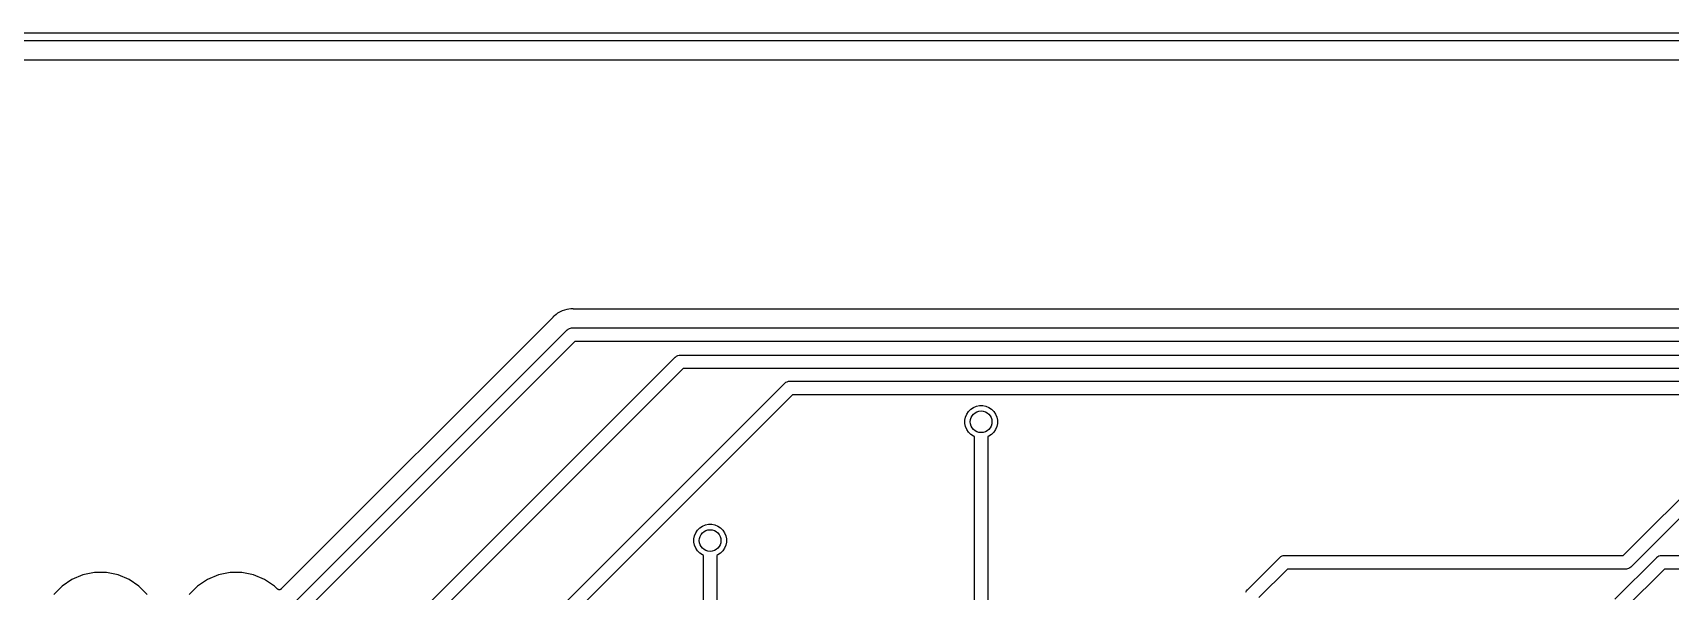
# Model space of a CAD drawing. Extents: x 3.36 to 8.33, y -5.94 to -3.6.
# Drawn here: x 4.37 to 5.56, y -4.005 to -3.599 of the extents above; entities that cross this region are included whole.
import ezdxf

# ---------------------------------------------------------------- set-up
doc = ezdxf.new("R2010")
doc.units = 0
doc.header["$MEASUREMENT"] = 0
doc.layers.add('BLACK', color=7, linetype='CONTINUOUS')

msp = doc.modelspace()

# ---------------------------------------------------------------- linework, layer by layer
at = {"layer": 'BLACK', "linetype": 'CONTINUOUS'}
for p, q in [((3.36629, -3.59941), (8.32663, -3.59941)), ((8.32382, -3.60531), (3.36909, -3.60531)), ((3.38484, -3.61909), (8.30807, -3.61909)), ((4.74787, -3.80639), (4.55057, -4.00369)), ((4.74792, -3.80633), (4.74787, -3.80639)), ((4.74798, -3.80627), (4.74792, -3.80633)), ((4.748, -3.80625), (4.74798, -3.80627)), ((4.74852, -3.80561), (4.748, -3.80625)), ((4.74916, -3.80509), (4.74852, -3.80561)), ((4.7503, -3.80415), (4.74916, -3.80509)), ((4.74916, -3.80509), (4.74916, -3.80509)), ((4.75031, -3.80415), (4.7503, -3.80415)), ((4.75137, -3.80327), (4.75031, -3.80415)), ((4.75462, -3.80154), (4.75137, -3.80327)), ((4.75815, -3.80047), (4.75462, -3.80154)), ((4.76099, -3.80019), (4.75815, -3.80047)), ((4.76181, -3.80011), (4.76099, -3.80019)), ((4.76263, -3.80019), (4.76181, -3.80011)), ((4.76272, -3.80019), (4.76263, -3.80019)), ((4.7628, -3.8002), (4.76272, -3.80019)), ((4.76283, -3.8002), (4.7628, -3.8002)), ((7.33757, -3.8002), (4.76283, -3.8002)), ((4.54666, -4.02709), (4.75816, -3.81559)), ((4.75816, -3.81559), (4.75831, -3.8154)), ((4.75831, -3.8154), (4.7585, -3.81525)), ((4.7585, -3.81525), (4.75906, -3.81479)), ((4.75906, -3.81479), (4.75992, -3.81433)), ((4.75992, -3.81433), (4.76085, -3.81405)), ((4.76085, -3.81405), (4.76157, -3.81398)), ((4.76157, -3.81398), (4.76181, -3.81395)), ((4.76157, -3.81398), (4.76157, -3.81398)), ((4.76181, -3.81395), (4.76205, -3.81398)), ((4.76205, -3.81398), (7.33834, -3.81398)), ((4.76385, -3.82382), (4.54878, -4.03888)), ((7.33654, -3.82382), (4.76385, -3.82382)), ((4.64508, -4.02709), (4.8369, -3.83527)), ((4.8369, -3.83527), (4.83705, -3.83509)), ((4.83705, -3.83509), (4.83724, -3.83493)), ((4.83724, -3.83493), (4.8378, -3.83447)), ((4.8378, -3.83447), (4.83866, -3.83401)), ((4.83866, -3.83401), (4.83959, -3.83373)), ((4.83959, -3.83373), (4.84031, -3.83366)), ((4.84031, -3.83366), (4.84055, -3.83364)), ((4.84031, -3.83366), (4.84031, -3.83366)), ((4.84055, -3.83364), (4.84079, -3.83366)), ((4.84079, -3.83366), (7.25566, -3.83366)), ((4.84259, -3.8435), (4.64721, -4.03888)), ((7.25387, -3.8435), (4.84259, -3.8435)), ((4.91632, -3.85428), (4.91648, -3.85409)), ((4.91648, -3.85409), (4.91666, -3.85394)), ((4.91666, -3.85394), (4.91722, -3.85348)), ((4.91722, -3.85348), (4.91808, -3.85302)), ((4.91808, -3.85302), (4.91901, -3.85274)), ((4.91901, -3.85274), (4.91973, -3.85267)), ((4.91973, -3.85267), (4.91997, -3.85264)), ((4.91973, -3.85267), (4.91973, -3.85267)), ((4.91997, -3.85264), (4.92021, -3.85267)), ((4.92021, -3.85267), (7.18412, -3.85267)), ((4.74351, -4.02709), (4.91632, -3.85428)), ((4.92201, -3.86251), (4.74564, -4.03888)), ((7.18232, -3.86251), (4.92201, -3.86251)), ((5.0477, -3.87875), (5.04859, -3.8766)), ((5.04859, -3.8766), (5.04988, -3.87466)), ((5.04988, -3.87466), (5.05153, -3.87302)), ((5.05153, -3.87302), (5.05346, -3.87173)), ((5.05346, -3.87173), (5.05561, -3.87084)), ((5.05561, -3.87084), (5.05789, -3.87038)), ((5.05789, -3.87038), (5.06022, -3.87038)), ((5.06022, -3.87038), (5.0625, -3.87084)), ((5.0625, -3.87084), (5.06465, -3.87173)), ((5.06465, -3.87173), (5.06658, -3.87302)), ((5.06658, -3.87302), (5.06823, -3.87466)), ((5.06823, -3.87466), (5.06952, -3.8766)), ((5.06952, -3.8766), (5.07041, -3.87875)), ((5.04724, -3.88103), (5.0477, -3.87875)), ((5.04724, -3.88336), (5.04724, -3.88103)), ((5.0477, -3.88564), (5.04724, -3.88336)), ((5.04859, -3.88779), (5.0477, -3.88564)), ((5.04988, -3.88972), (5.04859, -3.88779)), ((5.05153, -3.89137), (5.04988, -3.88972)), ((5.06823, -3.88972), (5.06658, -3.89137)), ((5.06952, -3.88779), (5.06823, -3.88972)), ((5.07041, -3.88564), (5.06952, -3.88779)), ((5.07041, -3.87875), (5.07087, -3.88103)), ((5.07087, -3.88336), (5.07041, -3.88564)), ((5.07087, -3.88103), (5.07087, -3.88336)), ((5.52552, -3.97933), (5.62627, -3.87858)), ((5.63196, -3.88681), (5.53121, -3.98756)), ((5.05346, -3.89266), (5.05153, -3.89137)), ((5.05413, -3.89294), (5.05346, -3.89266)), ((5.05413, -3.89914), (5.05413, -3.89294)), ((5.05413, -4.08064), (5.05413, -3.89914)), ((5.05413, -3.89914), (5.05413, -3.89914)), ((5.06465, -3.89266), (5.06398, -3.89294)), ((5.06398, -3.89294), (5.06398, -4.08244)), ((5.06658, -3.89137), (5.06465, -3.89266)), ((4.85174, -3.96291), (4.85303, -3.96097)), ((4.85303, -3.96097), (4.85468, -3.95933)), ((4.85468, -3.95933), (4.85661, -3.95804)), ((4.85661, -3.95804), (4.85876, -3.95715)), ((4.85876, -3.95715), (4.86104, -3.95669)), ((4.86104, -3.95669), (4.86337, -3.95669)), ((4.86337, -3.95669), (4.86565, -3.95715)), ((4.86565, -3.95715), (4.8678, -3.95804)), ((4.8678, -3.95804), (4.86973, -3.95933)), ((4.86973, -3.95933), (4.87138, -3.96097)), ((4.87138, -3.96097), (4.87267, -3.96291)), ((4.85039, -3.96734), (4.85085, -3.96506)), ((4.85039, -3.96967), (4.85039, -3.96734)), ((4.85085, -3.97195), (4.85039, -3.96967)), ((4.85085, -3.96506), (4.85174, -3.96291)), ((4.85174, -3.9741), (4.85085, -3.97195)), ((4.87267, -3.96291), (4.87356, -3.96506)), ((4.87356, -3.97195), (4.87267, -3.9741)), ((4.87356, -3.96506), (4.87402, -3.96734)), ((4.87402, -3.96967), (4.87356, -3.97195)), ((4.87402, -3.96734), (4.87402, -3.96967)), ((4.85303, -3.97603), (4.85174, -3.9741)), ((4.85468, -3.97768), (4.85303, -3.97603)), ((4.85661, -3.97897), (4.85468, -3.97768)), ((4.85728, -3.97925), (4.85661, -3.97897)), ((4.85728, -4.09639), (4.85728, -3.97925)), ((4.8678, -3.97897), (4.86713, -3.97925)), ((4.86713, -3.97925), (4.86713, -4.09818)), ((4.86973, -3.97768), (4.8678, -3.97897)), ((4.87138, -3.97603), (4.86973, -3.97768)), ((4.87267, -3.9741), (4.87138, -3.97603)), ((5.2526, -4.00422), (5.27588, -3.98094)), ((5.27588, -3.98094), (5.27603, -3.98076)), ((5.27603, -3.98076), (5.27622, -3.9806)), ((5.27622, -3.9806), (5.27678, -3.98014)), ((5.27622, -3.9806), (5.27622, -3.9806)), ((5.27678, -3.98014), (5.27764, -3.97968)), ((5.27764, -3.97968), (5.27856, -3.9794)), ((5.27856, -3.9794), (5.27929, -3.97933)), ((5.27929, -3.97933), (5.27953, -3.97931)), ((5.27929, -3.97933), (5.27929, -3.97933)), ((5.27953, -3.97931), (5.27977, -3.97933)), ((5.27977, -3.97933), (5.52552, -3.97933)), ((5.51947, -4.01116), (5.54968, -3.98094)), ((5.54968, -3.98094), (5.54984, -3.98076)), ((5.54984, -3.98076), (5.55003, -3.9806)), ((5.55003, -3.9806), (5.55059, -3.98014)), ((5.55059, -3.98014), (5.55144, -3.97968)), ((5.55144, -3.97968), (5.55237, -3.9794)), ((5.55237, -3.9794), (5.55309, -3.97933)), ((5.55309, -3.97933), (5.55333, -3.97931)), ((5.55309, -3.97933), (5.55309, -3.97933)), ((5.55333, -3.97931), (5.55358, -3.97933)), ((5.55358, -3.97933), (5.91922, -3.97933)), ((4.3986, -3.99678), (4.39143, -4.00157)), ((4.40656, -3.99348), (4.3986, -3.99678)), ((4.41502, -3.9918), (4.40656, -3.99348)), ((4.42365, -3.9918), (4.41502, -3.9918)), ((4.4321, -3.99348), (4.42365, -3.9918)), ((4.44007, -3.99678), (4.4321, -3.99348)), ((4.44724, -4.00157), (4.44007, -3.99678)), ((4.49702, -3.99678), (4.48985, -4.00157)), ((4.50499, -3.99348), (4.49702, -3.99678)), ((4.51345, -3.9918), (4.50499, -3.99348)), ((4.52207, -3.9918), (4.51345, -3.9918)), ((4.53053, -3.99348), (4.52207, -3.9918)), ((4.5385, -3.99678), (4.53053, -3.99348)), ((4.54567, -4.00157), (4.5385, -3.99678)), ((5.28157, -3.98917), (5.26083, -4.00991)), ((5.52732, -3.98917), (5.28157, -3.98917)), ((5.55537, -3.98917), (5.52643, -4.01812)), ((5.52756, -3.9892), (5.52732, -3.98917)), ((5.5278, -3.98917), (5.52756, -3.9892)), ((5.52852, -3.9891), (5.5278, -3.98917)), ((5.5278, -3.98917), (5.5278, -3.98917)), ((5.52945, -3.98882), (5.52852, -3.9891)), ((5.53031, -3.98836), (5.52945, -3.98882)), ((5.53106, -3.98775), (5.53031, -3.98836)), ((5.53121, -3.98756), (5.53106, -3.98775)), ((5.92102, -3.98917), (5.55537, -3.98917)), ((4.39143, -4.00157), (4.38533, -4.00767)), ((4.45334, -4.00767), (4.44724, -4.00157)), ((4.48985, -4.00157), (4.48375, -4.00767)), ((4.54779, -4.00369), (4.54567, -4.00157)), ((4.54793, -4.00381), (4.54779, -4.00369)), ((4.54807, -4.00393), (4.54793, -4.00381)), ((4.54808, -4.00393), (4.54807, -4.00393)), ((4.54809, -4.00393), (4.54808, -4.00393)), ((4.54825, -4.00402), (4.54809, -4.00393)), ((4.54841, -4.00411), (4.54825, -4.00402)), ((4.54842, -4.00411), (4.54841, -4.00411)), ((4.54842, -4.00412), (4.54842, -4.00411)), ((4.5486, -4.00417), (4.54842, -4.00412)), ((4.54878, -4.00422), (4.5486, -4.00417)), ((4.54878, -4.00423), (4.54878, -4.00422)), ((4.54879, -4.00423), (4.54878, -4.00423)), ((4.54898, -4.00425), (4.54879, -4.00423)), ((4.54916, -4.00427), (4.54898, -4.00425)), ((4.54917, -4.00427), (4.54916, -4.00427)), ((4.54936, -4.00425), (4.54917, -4.00427)), ((4.54917, -4.00427), (4.54917, -4.00427)), ((4.54954, -4.00423), (4.54936, -4.00425)), ((4.54955, -4.00423), (4.54954, -4.00423)), ((4.54956, -4.00423), (4.54955, -4.00423)), ((4.54974, -4.00418), (4.54956, -4.00423)), ((4.54991, -4.00413), (4.54974, -4.00418)), ((4.54992, -4.00412), (4.54991, -4.00413)), ((4.55009, -4.00403), (4.54992, -4.00412)), ((4.54992, -4.00412), (4.54992, -4.00412)), ((4.55025, -4.00395), (4.55009, -4.00403)), ((4.55026, -4.00394), (4.55025, -4.00395)), ((4.55041, -4.00382), (4.55026, -4.00394)), ((4.55026, -4.00394), (4.55026, -4.00394)), ((4.55055, -4.00371), (4.55041, -4.00382)), ((4.55056, -4.0037), (4.55055, -4.00371)), ((4.55057, -4.00369), (4.55056, -4.0037)), ((4.55056, -4.0037), (4.55056, -4.0037)), ((4.55056, -4.0037), (4.55056, -4.0037)), ((5.25134, -4.00598), (5.25179, -4.00513)), ((5.25179, -4.00513), (5.25241, -4.00438)), ((5.25241, -4.00438), (5.2526, -4.00422))]:
    msp.add_line(p, q, dxfattribs=at)
at = {"layer": 'BLACK'}
for centre in [(5.05906, -3.88219), (4.8622, -3.9685)]:
    msp.add_circle(centre, 0.00787, dxfattribs=at)

doc.saveas('drawing.dxf')
